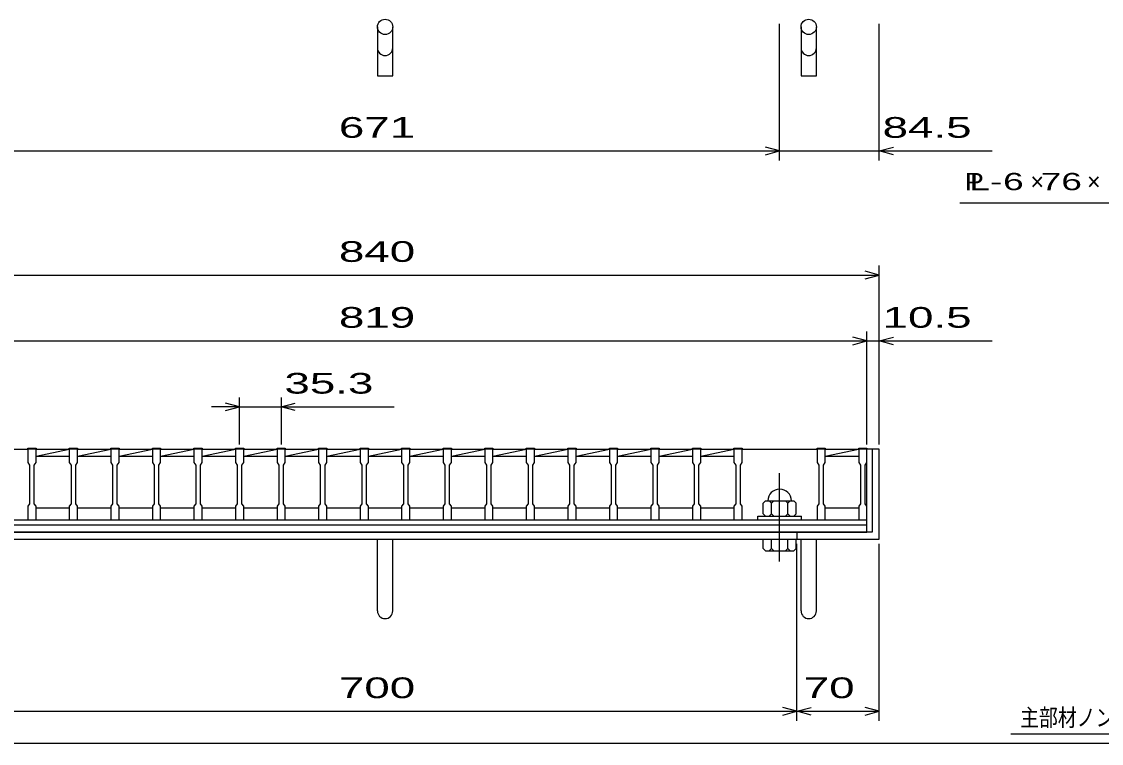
# Model space of a CAD drawing. Units: millimetres, scale not verified. Extents: x -1456 to 1385, y -1026 to 843.
# Drawn here: x -989 to -72, y -917 to -304 of the extents above; entities that cross this region are included whole.
import ezdxf
from ezdxf.enums import TextEntityAlignment as Align

# ---------------------------------------------------------------- set-up
doc = ezdxf.new("R2010")
doc.units = ezdxf.units.MM
doc.header["$LTSCALE"] = 8
doc.linetypes.add('CHAIN', pattern=[18.5, 12, -1.5, 3.5, -1.5])
for name, color, linetype, lineweight in [('0_2', 150, 'Continuous', 25), ('16', 3, 'Continuous', 25), ('19', 6, 'Continuous', 25), ('22', 4, 'Continuous', 25), ('32', 4, 'Continuous', 25)]:
    doc.layers.add(name, color=color, linetype=linetype, lineweight=lineweight)
doc.styles.add('ベクトル', font='')
doc.styles.get('ベクトル').set_extended_font_data('ベクトル')

msp = doc.modelspace()

# ---------------------------------------------------------------- linework, layer by layer
at = {"layer": '0_2'}
msp.add_line((1384.8, -917.2), (-1383.2, -917.2), dxfattribs=at)
at = {"layer": '16'}
for p, q in [((-1047.7, -667), (-984.1, -667)), ((-984.1, -667), (-984.1, -666.3)), ((-984.1, -666.3), (-977.1, -666.3)), ((-984.1, -667), (-984.1, -678.5)), ((-977.1, -667), (-984.1, -667)), ((-977.1, -666.3), (-977.1, -667)), ((-977.1, -678.5), (-977.1, -667)), ((-977.1, -667), (-948.8, -667)), ((-977.1, -673), (-948.8, -667)), ((-948.8, -667), (-948.8, -666.3)), ((-948.8, -666.3), (-941.8, -666.3)), ((-948.8, -667), (-948.8, -678.5)), ((-941.8, -667), (-948.8, -667)), ((-941.8, -666.3), (-941.8, -667)), ((-941.8, -678.5), (-941.8, -667)), ((-941.8, -667), (-913.5, -667)), ((-941.8, -673), (-913.5, -667)), ((-913.5, -667), (-913.5, -666.3)), ((-913.5, -666.3), (-906.5, -666.3)), ((-913.5, -667), (-913.5, -678.5)), ((-906.5, -667), (-913.5, -667)), ((-906.5, -666.3), (-906.5, -667)), ((-906.5, -678.5), (-906.5, -667)), ((-906.5, -667), (-878.2, -667)), ((-906.5, -673), (-878.2, -667)), ((-878.2, -667), (-878.2, -666.3)), ((-878.2, -666.3), (-871.2, -666.3)), ((-878.2, -667), (-878.2, -678.5)), ((-871.2, -667), (-878.2, -667)), ((-871.2, -666.3), (-871.2, -667)), ((-871.2, -678.5), (-871.2, -667)), ((-871.2, -667), (-842.9, -667)), ((-871.2, -673), (-842.9, -667)), ((-842.9, -667), (-842.9, -666.3)), ((-842.9, -666.3), (-835.9, -666.3)), ((-842.9, -667), (-842.9, -678.5)), ((-835.9, -667), (-842.9, -667)), ((-835.9, -666.3), (-835.9, -667)), ((-835.9, -678.5), (-835.9, -667)), ((-835.9, -667), (-807.6, -667)), ((-835.9, -673), (-807.6, -667)), ((-807.6, -667), (-807.6, -666.3)), ((-807.6, -666.3), (-800.6, -666.3)), ((-807.6, -667), (-807.6, -678.5)), ((-800.6, -667), (-807.6, -667)), ((-800.6, -666.3), (-800.6, -667)), ((-800.6, -678.5), (-800.6, -667)), ((-800.6, -667), (-772.3, -667)), ((-800.6, -673), (-772.3, -667)), ((-772.3, -667), (-772.3, -666.3)), ((-772.3, -666.3), (-765.3, -666.3)), ((-772.3, -667), (-772.3, -678.5)), ((-765.3, -667), (-772.3, -667)), ((-765.3, -666.3), (-765.3, -667)), ((-765.3, -678.5), (-765.3, -667)), ((-765.3, -667), (-737, -667)), ((-765.3, -673), (-737, -667)), ((-737, -667), (-737, -666.3)), ((-737, -666.3), (-730, -666.3)), ((-737, -667), (-737, -678.5)), ((-730, -667), (-737, -667)), ((-730, -666.3), (-730, -667)), ((-730, -678.5), (-730, -667)), ((-730, -667), (-701.7, -667)), ((-730, -673), (-701.7, -667)), ((-701.7, -667), (-701.7, -666.3)), ((-701.7, -666.3), (-694.7, -666.3)), ((-701.7, -667), (-701.7, -678.5)), ((-694.7, -667), (-701.7, -667)), ((-694.7, -666.3), (-694.7, -667)), ((-694.7, -678.5), (-694.7, -667)), ((-694.7, -667), (-666.4, -667)), ((-694.7, -673), (-666.4, -667)), ((-666.4, -667), (-666.4, -666.3)), ((-666.4, -666.3), (-659.4, -666.3)), ((-666.4, -667), (-666.4, -678.5)), ((-659.4, -667), (-666.4, -667)), ((-659.4, -666.3), (-659.4, -667)), ((-659.4, -678.5), (-659.4, -667)), ((-659.4, -667), (-631.1, -667)), ((-659.4, -673), (-631.1, -667)), ((-631.1, -667), (-631.1, -666.3)), ((-631.1, -666.3), (-624.1, -666.3)), ((-631.1, -667), (-631.1, -678.5)), ((-624.1, -667), (-631.1, -667)), ((-624.1, -666.3), (-624.1, -667)), ((-624.1, -678.5), (-624.1, -667)), ((-624.1, -667), (-595.8, -667)), ((-624.1, -673), (-595.8, -667)), ((-595.8, -667), (-595.8, -666.3)), ((-595.8, -666.3), (-588.8, -666.3)), ((-595.8, -667), (-595.8, -678.5)), ((-588.8, -667), (-595.8, -667)), ((-588.8, -666.3), (-588.8, -667)), ((-588.8, -678.5), (-588.8, -667)), ((-588.8, -667), (-560.5, -667)), ((-588.8, -673), (-560.5, -667)), ((-560.5, -667), (-560.5, -666.3)), ((-560.5, -666.3), (-553.5, -666.3)), ((-560.5, -667), (-560.5, -678.5)), ((-553.5, -667), (-560.5, -667)), ((-553.5, -666.3), (-553.5, -667)), ((-553.5, -678.5), (-553.5, -667)), ((-553.5, -667), (-525.2, -667)), ((-553.5, -673), (-525.2, -667)), ((-525.2, -667), (-525.2, -666.3)), ((-525.2, -666.3), (-518.2, -666.3)), ((-525.2, -667), (-525.2, -678.5)), ((-518.2, -667), (-525.2, -667)), ((-518.2, -666.3), (-518.2, -667)), ((-518.2, -678.5), (-518.2, -667)), ((-518.2, -667), (-489.9, -667)), ((-518.2, -673), (-489.9, -667)), ((-489.9, -667), (-489.9, -666.3)), ((-489.9, -666.3), (-482.9, -666.3)), ((-489.9, -667), (-489.9, -678.5)), ((-482.9, -667), (-489.9, -667)), ((-482.9, -666.3), (-482.9, -667)), ((-482.9, -678.5), (-482.9, -667)), ((-482.9, -667), (-454.6, -667)), ((-482.9, -673), (-454.6, -667)), ((-454.6, -667), (-454.6, -666.3)), ((-454.6, -666.3), (-447.6, -666.3)), ((-454.6, -667), (-454.6, -678.5)), ((-447.6, -667), (-454.6, -667)), ((-447.6, -666.3), (-447.6, -667)), ((-447.6, -678.5), (-447.6, -667)), ((-447.6, -667), (-419.3, -667)), ((-447.6, -673), (-419.3, -667)), ((-419.3, -667), (-419.3, -666.3)), ((-419.3, -666.3), (-412.3, -666.3)), ((-419.3, -667), (-419.3, -678.5)), ((-412.3, -667), (-419.3, -667)), ((-412.3, -666.3), (-412.3, -667)), ((-412.3, -678.5), (-412.3, -667)), ((-412.3, -667), (-384, -667)), ((-412.3, -673), (-384, -667)), ((-384, -667), (-384, -666.3)), ((-384, -666.3), (-377, -666.3)), ((-384, -667), (-384, -678.5)), ((-377, -667), (-384, -667)), ((-377, -666.3), (-377, -667)), ((-377, -678.5), (-377, -667)), ((-377, -667), (-313.4, -667)), ((-313.4, -667), (-313.4, -666.3)), ((-313.4, -666.3), (-306.4, -666.3)), ((-313.4, -667), (-313.4, -678.5)), ((-306.4, -667), (-313.4, -667)), ((-306.4, -666.3), (-306.4, -667)), ((-306.4, -678.5), (-306.4, -667)), ((-306.4, -667), (-278.1, -667)), ((-306.4, -673), (-278.1, -667)), ((-278, -667), (-278, -666.3)), ((-278, -666.3), (-271, -666.3)), ((-278, -667), (-278, -678.5)), ((-271, -667), (-278, -667)), ((-271, -666.3), (-271, -667)), ((-271, -678.5), (-271, -667)), ((-271, -717), (-271, -667)), ((-984.1, -678.5), (-982.6, -680.5)), ((-978.6, -680.5), (-977.1, -678.5)), ((-977.1, -673), (-948.8, -673)), ((-948.8, -678.5), (-947.3, -680.5)), ((-943.3, -680.5), (-941.8, -678.5)), ((-941.8, -673), (-913.5, -673)), ((-913.5, -678.5), (-912, -680.5)), ((-908, -680.5), (-906.5, -678.5)), ((-906.5, -673), (-878.2, -673)), ((-878.2, -678.5), (-876.7, -680.5)), ((-872.7, -680.5), (-871.2, -678.5)), ((-871.2, -673), (-842.9, -673)), ((-842.9, -678.5), (-841.4, -680.5)), ((-837.4, -680.5), (-835.9, -678.5)), ((-835.9, -673), (-807.6, -673)), ((-807.6, -678.5), (-806.1, -680.5)), ((-802.1, -680.5), (-800.6, -678.5)), ((-800.6, -673), (-772.3, -673)), ((-772.3, -678.5), (-770.8, -680.5)), ((-766.8, -680.5), (-765.3, -678.5)), ((-765.3, -673), (-737, -673)), ((-737, -678.5), (-735.5, -680.5)), ((-731.5, -680.5), (-730, -678.5)), ((-730, -673), (-701.7, -673)), ((-701.7, -678.5), (-700.2, -680.5)), ((-696.2, -680.5), (-694.7, -678.5)), ((-694.7, -673), (-666.4, -673)), ((-666.4, -678.5), (-664.9, -680.5)), ((-660.9, -680.5), (-659.4, -678.5)), ((-659.4, -673), (-631.1, -673)), ((-631.1, -678.5), (-629.6, -680.5)), ((-625.6, -680.5), (-624.1, -678.5)), ((-624.1, -673), (-595.8, -673)), ((-595.8, -678.5), (-594.3, -680.5)), ((-590.3, -680.5), (-588.8, -678.5)), ((-588.8, -673), (-560.5, -673)), ((-560.5, -678.5), (-559, -680.5)), ((-555, -680.5), (-553.5, -678.5)), ((-553.5, -673), (-525.2, -673)), ((-525.2, -678.5), (-523.7, -680.5)), ((-519.7, -680.5), (-518.2, -678.5)), ((-518.2, -673), (-489.9, -673)), ((-489.9, -678.5), (-488.4, -680.5)), ((-484.4, -680.5), (-482.9, -678.5)), ((-482.9, -673), (-454.6, -673)), ((-454.6, -678.5), (-453.1, -680.5)), ((-449.1, -680.5), (-447.6, -678.5)), ((-447.6, -673), (-419.3, -673)), ((-419.3, -678.5), (-417.8, -680.5)), ((-413.8, -680.5), (-412.3, -678.5)), ((-412.3, -673), (-384, -673)), ((-384, -678.5), (-382.5, -680.5)), ((-378.5, -680.5), (-377, -678.5)), ((-313.4, -678.5), (-311.9, -680.5)), ((-307.9, -680.5), (-306.4, -678.5)), ((-306.4, -673), (-278.1, -673)), ((-278, -678.5), (-276.5, -680.5)), ((-272.5, -680.5), (-271, -678.5)), ((-982.6, -680.5), (-982.6, -713.5)), ((-978.6, -713.5), (-978.6, -680.5)), ((-947.3, -680.5), (-947.3, -713.5)), ((-943.3, -713.5), (-943.3, -680.5)), ((-912, -680.5), (-912, -713.5)), ((-908, -713.5), (-908, -680.5)), ((-876.7, -680.5), (-876.7, -713.5)), ((-872.7, -713.5), (-872.7, -680.5)), ((-841.4, -680.5), (-841.4, -713.5)), ((-837.4, -713.5), (-837.4, -680.5)), ((-806.1, -680.5), (-806.1, -713.5)), ((-802.1, -713.5), (-802.1, -680.5)), ((-770.8, -680.5), (-770.8, -713.5)), ((-766.8, -713.5), (-766.8, -680.5)), ((-735.5, -680.5), (-735.5, -713.5)), ((-731.5, -713.5), (-731.5, -680.5)), ((-700.2, -680.5), (-700.2, -713.5)), ((-696.2, -713.5), (-696.2, -680.5)), ((-664.9, -680.5), (-664.9, -713.5)), ((-660.9, -713.5), (-660.9, -680.5)), ((-629.6, -680.5), (-629.6, -713.5)), ((-625.6, -713.5), (-625.6, -680.5)), ((-594.3, -680.5), (-594.3, -713.5)), ((-590.3, -713.5), (-590.3, -680.5)), ((-559, -680.5), (-559, -713.5)), ((-555, -713.5), (-555, -680.5)), ((-523.7, -680.5), (-523.7, -713.5)), ((-519.7, -713.5), (-519.7, -680.5)), ((-488.4, -680.5), (-488.4, -713.5)), ((-484.4, -713.5), (-484.4, -680.5)), ((-453.1, -680.5), (-453.1, -713.5)), ((-449.1, -713.5), (-449.1, -680.5)), ((-417.8, -680.5), (-417.8, -713.5)), ((-413.8, -713.5), (-413.8, -680.5)), ((-382.5, -680.5), (-382.5, -713.5)), ((-378.5, -713.5), (-378.5, -680.5)), ((-311.9, -680.5), (-311.9, -713.5)), ((-307.9, -713.5), (-307.9, -680.5)), ((-276.5, -680.5), (-276.5, -713.5)), ((-272.5, -713.5), (-272.5, -680.5)), ((-982.6, -713.5), (-984.1, -715.5)), ((-984.1, -715.5), (-984.1, -727)), ((-977.1, -715.5), (-978.6, -713.5)), ((-977.1, -727), (-977.1, -715.5)), ((-947.3, -713.5), (-948.8, -715.5)), ((-948.8, -715.5), (-948.8, -727)), ((-941.8, -715.5), (-943.3, -713.5)), ((-941.8, -727), (-941.8, -715.5)), ((-912, -713.5), (-913.5, -715.5)), ((-913.5, -715.5), (-913.5, -727)), ((-906.5, -715.5), (-908, -713.5)), ((-906.5, -727), (-906.5, -715.5)), ((-876.7, -713.5), (-878.2, -715.5)), ((-878.2, -715.5), (-878.2, -727)), ((-871.2, -715.5), (-872.7, -713.5)), ((-871.2, -727), (-871.2, -715.5)), ((-841.4, -713.5), (-842.9, -715.5)), ((-842.9, -715.5), (-842.9, -727)), ((-835.9, -715.5), (-837.4, -713.5)), ((-835.9, -727), (-835.9, -715.5)), ((-806.1, -713.5), (-807.6, -715.5)), ((-807.6, -715.5), (-807.6, -727)), ((-800.6, -715.5), (-802.1, -713.5)), ((-800.6, -727), (-800.6, -715.5)), ((-770.8, -713.5), (-772.3, -715.5)), ((-772.3, -715.5), (-772.3, -727)), ((-765.3, -715.5), (-766.8, -713.5)), ((-765.3, -727), (-765.3, -715.5)), ((-735.5, -713.5), (-737, -715.5)), ((-737, -715.5), (-737, -727)), ((-730, -715.5), (-731.5, -713.5)), ((-730, -727), (-730, -715.5)), ((-700.2, -713.5), (-701.7, -715.5)), ((-701.7, -715.5), (-701.7, -727)), ((-694.7, -715.5), (-696.2, -713.5)), ((-694.7, -727), (-694.7, -715.5)), ((-664.9, -713.5), (-666.4, -715.5)), ((-666.4, -715.5), (-666.4, -727)), ((-659.4, -715.5), (-660.9, -713.5)), ((-659.4, -727), (-659.4, -715.5)), ((-629.6, -713.5), (-631.1, -715.5)), ((-631.1, -715.5), (-631.1, -727)), ((-624.1, -715.5), (-625.6, -713.5)), ((-624.1, -727), (-624.1, -715.5)), ((-594.3, -713.5), (-595.8, -715.5)), ((-595.8, -715.5), (-595.8, -727)), ((-588.8, -715.5), (-590.3, -713.5)), ((-588.8, -727), (-588.8, -715.5)), ((-559, -713.5), (-560.5, -715.5)), ((-560.5, -715.5), (-560.5, -727)), ((-553.5, -715.5), (-555, -713.5)), ((-553.5, -727), (-553.5, -715.5)), ((-523.7, -713.5), (-525.2, -715.5)), ((-525.2, -715.5), (-525.2, -727)), ((-518.2, -715.5), (-519.7, -713.5)), ((-518.2, -727), (-518.2, -715.5)), ((-488.4, -713.5), (-489.9, -715.5)), ((-489.9, -715.5), (-489.9, -727)), ((-482.9, -715.5), (-484.4, -713.5)), ((-482.9, -727), (-482.9, -715.5)), ((-453.1, -713.5), (-454.6, -715.5)), ((-454.6, -715.5), (-454.6, -727)), ((-447.6, -715.5), (-449.1, -713.5)), ((-447.6, -727), (-447.6, -715.5)), ((-417.8, -713.5), (-419.3, -715.5)), ((-419.3, -715.5), (-419.3, -727)), ((-412.3, -715.5), (-413.8, -713.5)), ((-412.3, -727), (-412.3, -715.5)), ((-382.5, -713.5), (-384, -715.5)), ((-384, -715.5), (-384, -727)), ((-377, -715.5), (-378.5, -713.5)), ((-377, -727), (-377, -715.5)), ((-357.2, -711), (-359.2, -713)), ((-359.2, -722), (-359.2, -713)), ((-357.2, -711), (-333.2, -711)), ((-354.2, -711), (-352.2, -713)), ((-352.2, -713), (-350.2, -711)), ((-352.2, -722), (-352.2, -713)), ((-340.2, -711), (-338.2, -713)), ((-338.2, -713), (-336.2, -711)), ((-338.2, -722), (-338.2, -713)), ((-333.2, -711), (-331.2, -713)), ((-331.2, -722), (-331.2, -713)), ((-311.9, -713.5), (-313.4, -715.5)), ((-313.4, -715.5), (-313.4, -727)), ((-306.4, -715.5), (-307.9, -713.5)), ((-306.4, -727), (-306.4, -715.5)), ((-276.5, -713.5), (-278, -715.5)), ((-278, -715.5), (-278, -727)), ((-271, -715.5), (-272.5, -713.5)), ((-271, -727), (-271, -715.5)), ((-977.1, -717), (-948.8, -717)), ((-941.8, -717), (-913.5, -717)), ((-906.5, -717), (-878.2, -717)), ((-871.2, -717), (-842.9, -717)), ((-835.9, -717), (-807.6, -717)), ((-800.6, -717), (-772.3, -717)), ((-765.3, -717), (-737, -717)), ((-730, -717), (-701.7, -717)), ((-694.7, -717), (-666.4, -717)), ((-659.4, -717), (-631.1, -717)), ((-624.1, -717), (-595.8, -717)), ((-588.8, -717), (-560.5, -717)), ((-553.5, -717), (-525.2, -717)), ((-518.2, -717), (-489.9, -717)), ((-482.9, -717), (-454.6, -717)), ((-447.6, -717), (-419.3, -717)), ((-412.3, -717), (-384, -717)), ((-363.7, -727), (-363.7, -724)), ((-363.7, -724), (-326.7, -724)), ((-359.2, -722), (-357.2, -724)), ((-354.2, -724), (-352.2, -722)), ((-350.2, -724), (-352.2, -722)), ((-340.2, -724), (-338.2, -722)), ((-336.2, -724), (-338.2, -722)), ((-333.2, -724), (-331.2, -722)), ((-326.7, -727), (-326.7, -724)), ((-306.4, -717), (-278, -717)), ((-1090, -727), (-271, -727)), ((-1090, -731.5), (-271, -731.5)), ((-1047.7, -727), (-984.1, -727)), ((-984.1, -727), (-977.1, -727)), ((-948.8, -727), (-941.8, -727)), ((-913.5, -727), (-906.5, -727)), ((-878.2, -727), (-871.2, -727)), ((-842.9, -727), (-835.9, -727)), ((-807.6, -727), (-800.6, -727)), ((-772.3, -727), (-765.3, -727)), ((-737, -727), (-730, -727)), ((-701.7, -727), (-694.7, -727)), ((-666.4, -727), (-659.4, -727)), ((-631.1, -727), (-624.1, -727)), ((-595.8, -727), (-588.8, -727)), ((-560.5, -727), (-553.5, -727)), ((-525.2, -727), (-518.2, -727)), ((-489.9, -727), (-482.9, -727)), ((-454.6, -727), (-447.6, -727)), ((-419.3, -727), (-412.3, -727)), ((-384, -727), (-377, -727)), ((-377, -727), (-313.4, -727)), ((-363.7, -727), (-326.7, -727)), ((-313.4, -727), (-306.4, -727)), ((-278, -727), (-271, -727)), ((-271, -731.5), (-271, -727)), ((-271, -737.5), (-271, -731.5)), ((-1090, -737.5), (-271, -737.5))]:
    msp.add_line(p, q, dxfattribs=at)
at = {"layer": '16', "linetype": 'CHAIN'}
msp.add_line((-345.2, -762.4), (-345.2, -687.4), dxfattribs=at)
at = {"layer": '16'}
msp.add_arc((-345.2, -711), 10, 0, 180, dxfattribs=at)
at = {"layer": '19'}
for p, q in [((-687, -308), (-687, -349.62)), ((-674, -349.62), (-674, -308)), ((-327, -308), (-327, -349.62)), ((-314, -349.62), (-314, -308)), ((-687, -349.62), (-674, -349.62)), ((-327, -349.62), (-314, -349.62)), ((-260.5, -667), (-271, -667)), ((-266.5, -667), (-266.5, -737.5)), ((-260.5, -743.5), (-260.5, -667)), ((-266.5, -737.5), (-1094.5, -737.5)), ((-330.5, -737.5), (-330.5, -743.5)), ((-1100.5, -743.5), (-260.5, -743.5)), ((-687, -804.61), (-687, -743.5)), ((-674, -804.61), (-674, -743.5)), ((-359.2, -751.5), (-359.2, -743.5)), ((-359.2, -743.5), (-331.2, -743.5)), ((-357.2, -753.5), (-359.2, -751.5)), ((-354.2, -753.5), (-352.2, -751.5)), ((-352.2, -751.5), (-352.2, -743.5)), ((-350.2, -753.5), (-352.2, -751.5)), ((-340.2, -753.5), (-338.2, -751.5)), ((-338.2, -751.5), (-338.2, -743.5)), ((-336.2, -753.5), (-338.2, -751.5)), ((-331.2, -751.5), (-333.2, -753.5)), ((-331.2, -751.5), (-331.2, -743.5)), ((-327, -804.61), (-327, -743.5)), ((-314, -804.61), (-314, -743.5)), ((-357.2, -753.5), (-333.2, -753.5))]:
    msp.add_line(p, q, dxfattribs=at)
for centre in [(-680.5, -308), (-320.5, -308)]:
    msp.add_circle(centre, 6.5, dxfattribs=at)
for centre in [(-680.5, -325.84), (-320.5, -325.84), (-680.5, -804.61), (-320.5, -804.61)]:
    msp.add_arc(centre, 6.5, 180, 0, dxfattribs=at)
at = {"layer": '22'}
for p, q in [((-345.2, -421.5), (-345.2, -305.5)), ((-260.5, -421.5), (-260.5, -305.5)), ((-345.2, -413.5), (-357.2, -410.3)), ((-260.5, -413.5), (-248.5, -410.3)), ((-1015.9, -413.5), (-345.2, -413.5)), ((-357.2, -416.7), (-345.2, -413.5)), ((-345.2, -413.5), (-260.5, -413.5)), ((-248.5, -416.7), (-260.5, -413.5)), ((-260.5, -413.5), (-164.5, -413.5)), ((-192, -457.5), (-32, -457.5)), ((-260.5, -663), (-260.5, -511)), ((-1100.5, -519), (-260.5, -519)), ((-260.5, -519), (-272.5, -515.8)), ((-272.5, -522.2), (-260.5, -519)), ((-271, -663), (-271, -567)), ((-260.5, -663), (-260.5, -567)), ((-1090, -575), (-271, -575)), ((-271, -575), (-283, -571.8)), ((-283, -578.2), (-271, -575)), ((-271, -575), (-260.5, -575)), ((-260.5, -575), (-248.5, -571.8)), ((-248.5, -578.2), (-260.5, -575)), ((-260.5, -575), (-164.5, -575)), ((-804.1, -663), (-804.1, -623)), ((-768.8, -623), (-768.8, -663)), ((-804.1, -631), (-828.1, -631)), ((-804.1, -631), (-816.1, -627.8)), ((-816.1, -634.2), (-804.1, -631)), ((-804.1, -631), (-768.8, -631)), ((-768.8, -631), (-756.8, -627.8)), ((-756.8, -634.2), (-768.8, -631)), ((-768.8, -631), (-672.8, -631)), ((-330.5, -897.9), (-330.5, -747.5)), ((-260.5, -897.9), (-260.5, -747.5)), ((-1030.5, -889.9), (-330.5, -889.9)), ((-330.5, -889.9), (-342.5, -886.7)), ((-342.5, -893.1), (-330.5, -889.9)), ((-330.5, -889.9), (-318.5, -886.7)), ((-318.5, -893.1), (-330.5, -889.9)), ((-330.5, -889.9), (-260.5, -889.9)), ((-260.5, -889.9), (-272.5, -886.7)), ((-272.5, -893.1), (-260.5, -889.9))]:
    msp.add_line(p, q, dxfattribs=at)
at = {"layer": '32'}
msp.add_line((55.2, -909.2), (-148.8, -909.2), dxfattribs=at)

# ---------------------------------------------------------------- texts
at = {"layer": '22', "color": 2, "style": 'ベクトル'}
for s, height, width, p in [(' 671 ', 17.6, 1.65, (-730.55, -393.5)), (' 84.5 ', 17.6, 1.65, (-268.5, -393.5)), ('P', 14.66, 1.25, (-188, -439.5)), ('L-', 14.66, 1.6, (-184, -439.5)), (' 6 ', 14.66, 1.6, (-164, -439.5)), (' 76 ', 14.66, 1.6, (-132, -439.5)), (' 840 ', 17.6, 1.65, (-730.5, -499)), (' 819 ', 17.6, 1.65, (-730.5, -555)), (' 10.5 ', 17.6, 1.65, (-268.5, -555)), (' 35.3 ', 17.6, 1.65, (-776.8, -611)), (' 700 ', 17.6, 1.65, (-730.5, -869.9)), (' 70 ', 17.6, 1.65, (-335.5, -869.9))]:
    msp.add_text(s, height=height, dxfattribs=dict(at, width=width)).set_placement(p, align=Align.MIDDLE_LEFT)
for p in [(-132, -439.5), (-84, -439.5)]:
    msp.add_text('×', height=14.66, dxfattribs=at).set_placement(p, align=Align.MIDDLE_LEFT)
at = {"layer": '32', "color": 2, "style": 'ベクトル', "width": 0.8}
msp.add_text('主部材ノンスリップ部詳細', height=14.66, dxfattribs=at).set_placement((-140.8, -895.2), align=Align.MIDDLE_LEFT)

doc.saveas('drawing.dxf')
